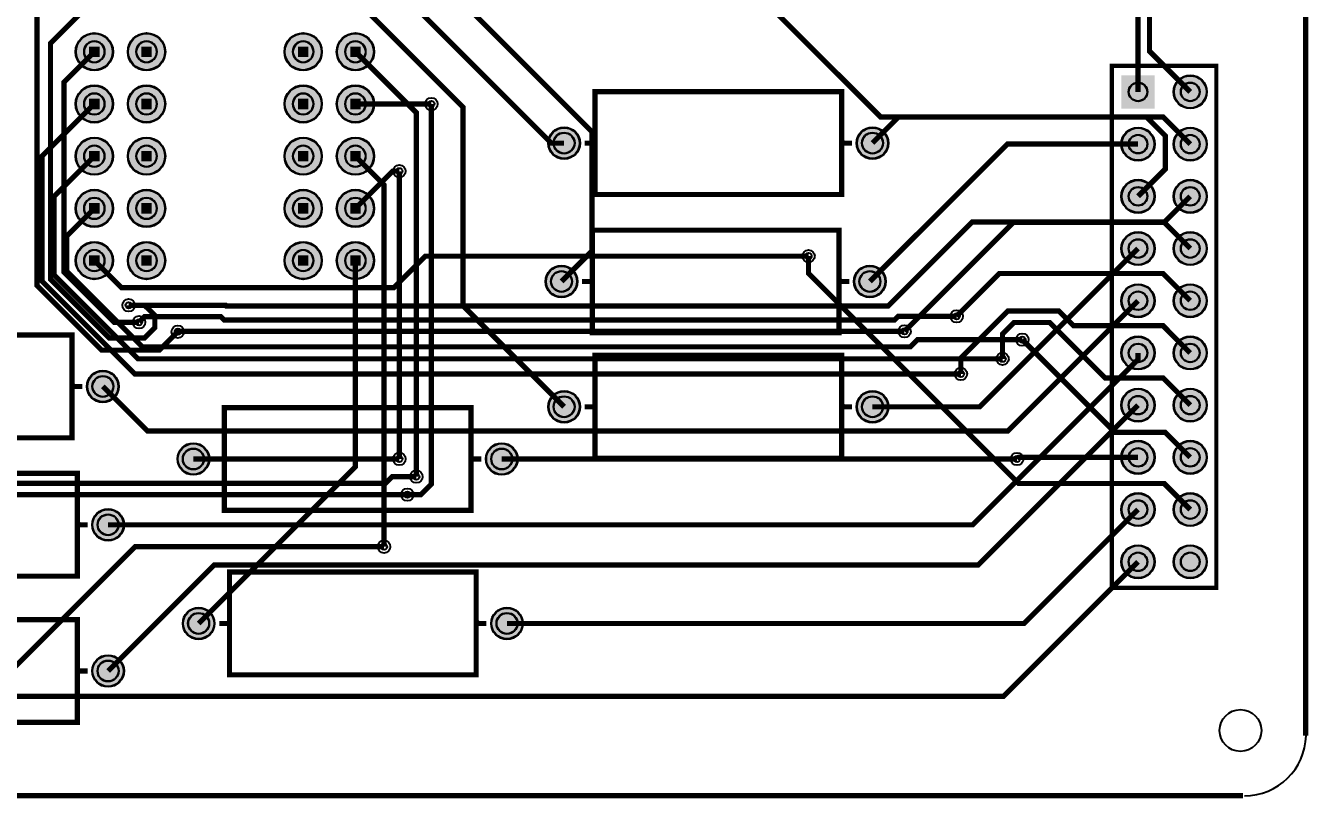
# Model space of a CAD drawing. Header units: millimetres. Extents: x -0.1 to 94.1, y -0.1 to 90.4.
# Drawn here: x 31.7 to 94.1, y -0.1 to 37.5 of the extents above; entities that cross this region are included whole.
import ezdxf

# ---------------------------------------------------------------- set-up
doc = ezdxf.new("R2010")
doc.units = ezdxf.units.MM
for name, color, linetype, true_color in [('BoardOutLine', 7, 'Continuous', 0xff00ff), ('BottomLayer', 7, 'Continuous', 0x0000ff), ('BottomSolderMaskLayer', 7, 'Continuous', 0xaa00ff), ('Document', 7, 'Continuous', 0xffffff), ('Hole', 7, 'Continuous', 0x222222), ('Multi-Layer', 7, 'Continuous', 0xc0c0c0), ('TopLayer', 7, 'Continuous', 0xff0000), ('TopSilkLayer', 7, 'Continuous', 0xffcc00), ('TopSolderMaskLayer', 7, 'Continuous', 0x800080)]:
    doc.layers.add(name, color=color, linetype=linetype, true_color=true_color)

msp = doc.modelspace()

# ---------------------------------------------------------------- hatches: boundary and pattern name
at = {"layer": 'BottomSolderMaskLayer'}
for points in [[(34.138, 36.195, 1), (35.966, 36.195, 1)], [(36.678, 36.195, 1), (38.506, 36.195, 1)], [(44.298, 36.195, 1), (46.126, 36.195, 1)], [(46.838, 36.195, 1), (48.666, 36.195, 1)], [(86.635, 35.055), (86.635, 33.429), (85.01, 33.429), (85.01, 35.055)], [(87.55, 34.242, 1), (89.175, 34.242, 1)], [(34.138, 33.655, 1), (35.966, 33.655, 1)], [(36.678, 33.655, 1), (38.506, 33.655, 1)], [(44.298, 33.655, 1), (46.126, 33.655, 1)], [(46.838, 33.655, 1), (48.666, 33.655, 1)], [(57.13, 31.75, 1), (58.68, 31.75, 1)], [(72.13, 31.75, 1), (73.681, 31.75, 1)], [(85.01, 31.702, 1), (86.635, 31.702, 1)], [(87.55, 31.702, 1), (89.175, 31.702, 1)], [(34.138, 31.115, 1), (35.966, 31.115, 1)], [(36.678, 31.115, 1), (38.506, 31.115, 1)], [(44.298, 31.115, 1), (46.126, 31.115, 1)], [(46.838, 31.115, 1), (48.666, 31.115, 1)], [(85.01, 29.162, 1), (86.635, 29.162, 1)], [(87.55, 29.162, 1), (89.175, 29.162, 1)], [(34.138, 28.575, 1), (35.966, 28.575, 1)], [(36.678, 28.575, 1), (38.506, 28.575, 1)], [(44.298, 28.575, 1), (46.126, 28.575, 1)], [(46.838, 28.575, 1), (48.666, 28.575, 1)], [(34.138, 26.035, 1), (35.966, 26.035, 1)], [(36.678, 26.035, 1), (38.506, 26.035, 1)], [(44.298, 26.035, 1), (46.126, 26.035, 1)], [(46.838, 26.035, 1), (48.666, 26.035, 1)], [(85.01, 26.622, 1), (86.635, 26.622, 1)], [(87.55, 26.622, 1), (89.175, 26.622, 1)], [(57.003, 25.019, 1), (58.553, 25.019, 1)], [(72.003, 25.019, 1), (73.554, 25.019, 1)], [(85.01, 24.082, 1), (86.635, 24.082, 1)], [(87.55, 24.082, 1), (89.175, 24.082, 1)], [(85.01, 21.542, 1), (86.635, 21.542, 1)], [(87.55, 21.542, 1), (89.175, 21.542, 1)], [(34.692, 19.912, 1), (36.243, 19.912, 1)], [(57.13, 18.923, 1), (58.68, 18.923, 1)], [(72.13, 18.923, 1), (73.681, 18.923, 1)], [(85.01, 19.002, 1), (86.635, 19.002, 1)], [(87.55, 19.002, 1), (89.175, 19.002, 1)], [(39.096, 16.383, 1), (40.646, 16.383, 1)], [(54.096, 16.383, 1), (55.647, 16.383, 1)], [(85.01, 16.462, 1), (86.635, 16.462, 1)], [(87.55, 16.462, 1), (89.175, 16.462, 1)], [(85.01, 13.922, 1), (86.635, 13.922, 1)], [(87.55, 13.922, 1), (89.175, 13.922, 1)], [(34.946, 13.181, 1), (36.497, 13.181, 1)], [(85.01, 11.382, 1), (86.635, 11.382, 1)], [(87.55, 11.382, 1), (89.175, 11.382, 1)], [(39.35, 8.382, 1), (40.9, 8.382, 1)], [(54.35, 8.382, 1), (55.901, 8.382, 1)], [(34.946, 6.069, 1), (36.497, 6.069, 1)]]:
    msp.add_hatch(color=256, dxfattribs=at).paths.add_polyline_path(points)
at = {"layer": 'Document'}
for points in [[(34.798, 36.449), (34.798, 35.941), (35.306, 35.941), (35.306, 36.449)], [(37.338, 36.449), (37.338, 35.941), (37.846, 35.941), (37.846, 36.449)], [(44.958, 36.449), (44.958, 35.941), (45.466, 35.941), (45.466, 36.449)], [(48.006, 35.941), (48.006, 36.449), (47.498, 36.449), (47.498, 35.941)], [(34.798, 33.909), (34.798, 33.401), (35.306, 33.401), (35.306, 33.909)], [(37.338, 33.909), (37.338, 33.401), (37.846, 33.401), (37.846, 33.909)], [(44.958, 33.909), (44.958, 33.401), (45.466, 33.401), (45.466, 33.909)], [(48.006, 33.401), (48.006, 33.909), (47.498, 33.909), (47.498, 33.401)], [(34.798, 31.369), (34.798, 30.861), (35.306, 30.861), (35.306, 31.369)], [(37.338, 31.369), (37.338, 30.861), (37.846, 30.861), (37.846, 31.369)], [(44.958, 31.369), (44.958, 30.861), (45.466, 30.861), (45.466, 31.369)], [(48.006, 30.861), (48.006, 31.369), (47.498, 31.369), (47.498, 30.861)], [(34.798, 28.829), (34.798, 28.321), (35.306, 28.321), (35.306, 28.829)], [(37.338, 28.829), (37.338, 28.321), (37.846, 28.321), (37.846, 28.829)], [(44.958, 28.829), (44.958, 28.321), (45.466, 28.321), (45.466, 28.829)], [(48.006, 28.321), (48.006, 28.829), (47.498, 28.829), (47.498, 28.321)], [(34.798, 26.289), (34.798, 25.781), (35.306, 25.781), (35.306, 26.289)], [(37.338, 26.289), (37.338, 25.781), (37.846, 25.781), (37.846, 26.289)], [(44.958, 26.289), (44.958, 25.781), (45.466, 25.781), (45.466, 26.289)], [(48.006, 25.781), (48.006, 26.289), (47.498, 26.289), (47.498, 25.781)]]:
    msp.add_hatch(color=256, dxfattribs=at).paths.add_polyline_path(points)
at = {"layer": 'Multi-Layer'}
for points in [[(34.163, 36.195, 1), (35.941, 36.195, 1)], [(36.703, 36.195, 1), (38.481, 36.195, 1)], [(44.323, 36.195, 1), (46.101, 36.195, 1)], [(46.863, 36.195, 1), (48.641, 36.195, 1)], [(86.61, 35.029), (86.61, 33.455), (85.035, 33.455), (85.035, 35.029)], [(87.575, 34.242, 1), (89.15, 34.242, 1)], [(34.163, 33.655, 1), (35.941, 33.655, 1)], [(36.703, 33.655, 1), (38.481, 33.655, 1)], [(44.323, 33.655, 1), (46.101, 33.655, 1)], [(46.863, 33.655, 1), (48.641, 33.655, 1)], [(57.155, 31.75, 1), (58.655, 31.75, 1)], [(72.155, 31.75, 1), (73.655, 31.75, 1)], [(85.035, 31.702, 1), (86.61, 31.702, 1)], [(87.575, 31.702, 1), (89.15, 31.702, 1)], [(34.163, 31.115, 1), (35.941, 31.115, 1)], [(36.703, 31.115, 1), (38.481, 31.115, 1)], [(44.323, 31.115, 1), (46.101, 31.115, 1)], [(46.863, 31.115, 1), (48.641, 31.115, 1)], [(34.163, 28.575, 1), (35.941, 28.575, 1)], [(36.703, 28.575, 1), (38.481, 28.575, 1)], [(44.323, 28.575, 1), (46.101, 28.575, 1)], [(46.863, 28.575, 1), (48.641, 28.575, 1)], [(85.035, 29.162, 1), (86.61, 29.162, 1)], [(87.575, 29.162, 1), (89.15, 29.162, 1)], [(34.163, 26.035, 1), (35.941, 26.035, 1)], [(36.703, 26.035, 1), (38.481, 26.035, 1)], [(44.323, 26.035, 1), (46.101, 26.035, 1)], [(46.863, 26.035, 1), (48.641, 26.035, 1)], [(85.035, 26.622, 1), (86.61, 26.622, 1)], [(87.575, 26.622, 1), (89.15, 26.622, 1)], [(57.028, 25.019, 1), (58.528, 25.019, 1)], [(72.028, 25.019, 1), (73.528, 25.019, 1)], [(85.035, 24.082, 1), (86.61, 24.082, 1)], [(87.575, 24.082, 1), (89.15, 24.082, 1)], [(85.035, 21.542, 1), (86.61, 21.542, 1)], [(87.575, 21.542, 1), (89.15, 21.542, 1)], [(34.717, 19.912, 1), (36.217, 19.912, 1)], [(57.155, 18.923, 1), (58.655, 18.923, 1)], [(72.155, 18.923, 1), (73.655, 18.923, 1)], [(85.035, 19.002, 1), (86.61, 19.002, 1)], [(87.575, 19.002, 1), (89.15, 19.002, 1)], [(39.121, 16.383, 1), (40.621, 16.383, 1)], [(54.121, 16.383, 1), (55.621, 16.383, 1)], [(85.035, 16.462, 1), (86.61, 16.462, 1)], [(87.575, 16.462, 1), (89.15, 16.462, 1)], [(85.035, 13.922, 1), (86.61, 13.922, 1)], [(87.575, 13.922, 1), (89.15, 13.922, 1)], [(34.971, 13.181, 1), (36.471, 13.181, 1)], [(85.035, 11.382, 1), (86.61, 11.382, 1)], [(87.575, 11.382, 1), (89.15, 11.382, 1)], [(39.375, 8.382, 1), (40.875, 8.382, 1)], [(54.375, 8.382, 1), (55.875, 8.382, 1)], [(34.971, 6.069, 1), (36.471, 6.069, 1)]]:
    msp.add_hatch(color=256, dxfattribs=at).paths.add_polyline_path(points)
at = {"layer": 'TopSolderMaskLayer'}
for points in [[(34.138, 36.195, 1), (35.966, 36.195, 1)], [(36.678, 36.195, 1), (38.506, 36.195, 1)], [(44.298, 36.195, 1), (46.126, 36.195, 1)], [(46.838, 36.195, 1), (48.666, 36.195, 1)], [(86.635, 35.055), (86.635, 33.429), (85.01, 33.429), (85.01, 35.055)], [(87.55, 34.242, 1), (89.175, 34.242, 1)], [(34.138, 33.655, 1), (35.966, 33.655, 1)], [(36.678, 33.655, 1), (38.506, 33.655, 1)], [(44.298, 33.655, 1), (46.126, 33.655, 1)], [(46.838, 33.655, 1), (48.666, 33.655, 1)], [(57.13, 31.75, 1), (58.68, 31.75, 1)], [(72.13, 31.75, 1), (73.681, 31.75, 1)], [(85.01, 31.702, 1), (86.635, 31.702, 1)], [(87.55, 31.702, 1), (89.175, 31.702, 1)], [(34.138, 31.115, 1), (35.966, 31.115, 1)], [(36.678, 31.115, 1), (38.506, 31.115, 1)], [(44.298, 31.115, 1), (46.126, 31.115, 1)], [(46.838, 31.115, 1), (48.666, 31.115, 1)], [(85.01, 29.162, 1), (86.635, 29.162, 1)], [(87.55, 29.162, 1), (89.175, 29.162, 1)], [(34.138, 28.575, 1), (35.966, 28.575, 1)], [(36.678, 28.575, 1), (38.506, 28.575, 1)], [(44.298, 28.575, 1), (46.126, 28.575, 1)], [(46.838, 28.575, 1), (48.666, 28.575, 1)], [(34.138, 26.035, 1), (35.966, 26.035, 1)], [(36.678, 26.035, 1), (38.506, 26.035, 1)], [(44.298, 26.035, 1), (46.126, 26.035, 1)], [(46.838, 26.035, 1), (48.666, 26.035, 1)], [(85.01, 26.622, 1), (86.635, 26.622, 1)], [(87.55, 26.622, 1), (89.175, 26.622, 1)], [(57.003, 25.019, 1), (58.553, 25.019, 1)], [(72.003, 25.019, 1), (73.554, 25.019, 1)], [(85.01, 24.082, 1), (86.635, 24.082, 1)], [(87.55, 24.082, 1), (89.175, 24.082, 1)], [(85.01, 21.542, 1), (86.635, 21.542, 1)], [(87.55, 21.542, 1), (89.175, 21.542, 1)], [(34.692, 19.912, 1), (36.243, 19.912, 1)], [(57.13, 18.923, 1), (58.68, 18.923, 1)], [(72.13, 18.923, 1), (73.681, 18.923, 1)], [(85.01, 19.002, 1), (86.635, 19.002, 1)], [(87.55, 19.002, 1), (89.175, 19.002, 1)], [(39.096, 16.383, 1), (40.646, 16.383, 1)], [(54.096, 16.383, 1), (55.647, 16.383, 1)], [(85.01, 16.462, 1), (86.635, 16.462, 1)], [(87.55, 16.462, 1), (89.175, 16.462, 1)], [(85.01, 13.922, 1), (86.635, 13.922, 1)], [(87.55, 13.922, 1), (89.175, 13.922, 1)], [(34.946, 13.181, 1), (36.497, 13.181, 1)], [(85.01, 11.382, 1), (86.635, 11.382, 1)], [(87.55, 11.382, 1), (89.175, 11.382, 1)], [(39.35, 8.382, 1), (40.9, 8.382, 1)], [(54.35, 8.382, 1), (55.901, 8.382, 1)], [(34.946, 6.069, 1), (36.497, 6.069, 1)]]:
    msp.add_hatch(color=256, dxfattribs=at).paths.add_polyline_path(points)

# ---------------------------------------------------------------- linework, layer by layer
at = {"layer": 'BoardOutLine', "const_width": 0.254}
for points in [[(93.98, 84.836), (93.98, 2.921)], [(3.048, 0), (90.932, 0)]]:
    msp.add_lwpolyline(points, dxfattribs=at)
at = {"layer": 'BoardOutLine'}
msp.add_arc((91, 3), 3, 270, 358.48144, dxfattribs=at)
at = {"layer": 'BottomLayer', "const_width": 0.254}
for points in [[(85.822, 34.242), (85.822, 55.751), (87.023, 56.951), (87.63, 56.951)], [(35.052, 43.815), (46.663, 55.426), (49.173, 55.426), (56.34, 48.26), (58.062, 48.26), (73.297, 33.026), (87.039, 33.026), (88.362, 31.702)], [(88.362, 34.242), (86.378, 36.226), (86.378, 54.374), (87.63, 55.626)], [(47.752, 43.815), (59.256, 32.311), (59.256, 26.497), (57.778, 25.019)], [(35.052, 41.275), (32.265, 38.488), (32.265, 24.815), (35.403, 21.677), (38.218, 21.677), (39.114, 22.573)], [(47.752, 41.275), (57.277, 31.75), (57.905, 31.75)], [(35.052, 38.735), (32.918, 36.601), (32.918, 25.134), (35.778, 22.273), (37.501, 22.273), (37.993, 22.765), (37.993, 23.368), (37.499, 23.861), (36.722, 23.861), (36.722, 23.862)], [(47.752, 38.735), (52.988, 33.499), (52.988, 23.84), (57.905, 18.923)], [(35.052, 36.195), (33.581, 34.724), (33.581, 25.461), (36.006, 23.036), (37.226, 23.036)], [(47.752, 36.195), (50.712, 33.235), (50.712, 15.521)], [(51.446, 33.655), (51.446, 15.164), (50.931, 14.649), (50.282, 14.649)], [(47.752, 31.115), (49.145, 29.723), (49.145, 12.113)], [(49.885, 30.385), (49.885, 16.383)], [(88.362, 29.162), (87.092, 27.892), (79.76, 27.892), (74.461, 22.592)], [(88.362, 13.922), (87.092, 15.192), (80.02, 15.192), (69.793, 25.419), (69.793, 26.253)], [(47.752, 26.035), (47.752, 16.009), (40.125, 8.382)], [(88.362, 24.082), (87.039, 25.406), (79.077, 25.406), (76.997, 23.326)], [(88.362, 21.542), (87.039, 22.866), (82.68, 22.866), (81.967, 23.579), (79.481, 23.579), (77.204, 21.302), (77.204, 20.521)], [(88.362, 19.002), (87.039, 20.326), (84.227, 20.326), (81.53, 23.023), (79.794, 23.023), (79.231, 22.461), (79.231, 21.255)], [(88.362, 16.462), (87.146, 17.678), (84.704, 17.678), (80.193, 22.19)], [(85.822, 16.462), (80.018, 16.462), (79.939, 16.383)]]:
    msp.add_lwpolyline(points, dxfattribs=at)
at = {"layer": 'BottomSolderMaskLayer'}
for points in [[(35.052, 36.709), (35.052, 36.709)], [(37.592, 36.709), (37.592, 36.709)], [(45.212, 36.709), (45.212, 36.709)], [(47.752, 36.709), (47.752, 36.709)], [(35.052, 35.681), (35.052, 35.681)], [(37.592, 35.681), (37.592, 35.681)], [(45.212, 35.681), (45.212, 35.681)], [(47.752, 35.681), (47.752, 35.681)], [(35.052, 34.169), (35.052, 34.169)], [(37.592, 34.169), (37.592, 34.169)], [(45.212, 34.169), (45.212, 34.169)], [(47.752, 34.169), (47.752, 34.169)], [(35.052, 33.141), (35.052, 33.141)], [(37.592, 33.141), (37.592, 33.141)], [(45.212, 33.141), (45.212, 33.141)], [(47.752, 33.141), (47.752, 33.141)], [(35.052, 31.629), (35.052, 31.629)], [(37.592, 31.629), (37.592, 31.629)], [(45.212, 31.629), (45.212, 31.629)], [(47.752, 31.629), (47.752, 31.629)], [(35.052, 30.601), (35.052, 30.601)], [(37.592, 30.601), (37.592, 30.601)], [(45.212, 30.601), (45.212, 30.601)], [(47.752, 30.601), (47.752, 30.601)], [(35.052, 29.089), (35.052, 29.089)], [(37.592, 29.089), (37.592, 29.089)], [(45.212, 29.089), (45.212, 29.089)], [(47.752, 29.089), (47.752, 29.089)], [(35.052, 28.061), (35.052, 28.061)], [(37.592, 28.061), (37.592, 28.061)], [(45.212, 28.061), (45.212, 28.061)], [(47.752, 28.061), (47.752, 28.061)], [(35.052, 26.549), (35.052, 26.549)], [(37.592, 26.549), (37.592, 26.549)], [(45.212, 26.549), (45.212, 26.549)], [(47.752, 26.549), (47.752, 26.549)], [(35.052, 25.521), (35.052, 25.521)], [(37.592, 25.521), (37.592, 25.521)], [(45.212, 25.521), (45.212, 25.521)], [(47.752, 25.521), (47.752, 25.521)]]:
    msp.add_lwpolyline(points, close=True, dxfattribs=at)
for centre, radius in [((35.052, 36.195), 0.914), ((37.592, 36.195), 0.914), ((45.212, 36.195), 0.914), ((47.752, 36.195), 0.914), ((88.362, 34.242), 0.813), ((35.052, 33.655), 0.914), ((37.592, 33.655), 0.914), ((45.212, 33.655), 0.914), ((47.752, 33.655), 0.914), ((85.822, 34.242), 0.459), ((88.362, 34.242), 0.459), ((57.905, 31.75), 0.775), ((72.905, 31.75), 0.775), ((85.822, 31.702), 0.813), ((88.362, 31.702), 0.813), ((35.052, 31.115), 0.914), ((37.592, 31.115), 0.914), ((45.212, 31.115), 0.914), ((47.752, 31.115), 0.914), ((57.905, 31.75), 0.517), ((72.905, 31.75), 0.517), ((85.822, 31.702), 0.459), ((88.362, 31.702), 0.459), ((85.822, 29.162), 0.813), ((88.362, 29.162), 0.813), ((35.052, 28.575), 0.914), ((37.592, 28.575), 0.914), ((45.212, 28.575), 0.914), ((47.752, 28.575), 0.914), ((85.822, 29.162), 0.459), ((88.362, 29.162), 0.459), ((35.052, 26.035), 0.914), ((37.592, 26.035), 0.914), ((45.212, 26.035), 0.914), ((47.752, 26.035), 0.914), ((85.822, 26.622), 0.813), ((85.822, 26.622), 0.459), ((88.362, 26.622), 0.813), ((88.362, 26.622), 0.459), ((57.778, 25.019), 0.775), ((72.778, 25.019), 0.775), ((57.778, 25.019), 0.517), ((72.778, 25.019), 0.517), ((85.822, 24.082), 0.813), ((85.822, 24.082), 0.459), ((88.362, 24.082), 0.813), ((88.362, 24.082), 0.459), ((85.822, 21.542), 0.813), ((85.822, 21.542), 0.459), ((88.362, 21.542), 0.813), ((88.362, 21.542), 0.459), ((35.467, 19.912), 0.775), ((35.467, 19.912), 0.517), ((57.905, 18.923), 0.775), ((57.905, 18.923), 0.517), ((72.905, 18.923), 0.775), ((72.905, 18.923), 0.517), ((85.822, 19.002), 0.813), ((85.822, 19.002), 0.459), ((88.362, 19.002), 0.813), ((88.362, 19.002), 0.459), ((39.871, 16.383), 0.775), ((39.871, 16.383), 0.517), ((54.871, 16.383), 0.775), ((54.871, 16.383), 0.517), ((85.822, 16.462), 0.813), ((85.822, 16.462), 0.459), ((88.362, 16.462), 0.813), ((88.362, 16.462), 0.459), ((85.822, 13.922), 0.813), ((85.822, 13.922), 0.459), ((88.362, 13.922), 0.813), ((88.362, 13.922), 0.459), ((35.721, 13.181), 0.775), ((35.721, 13.181), 0.517), ((85.822, 11.382), 0.813), ((88.362, 11.382), 0.813), ((85.822, 11.382), 0.459), ((88.362, 11.382), 0.459), ((40.125, 8.382), 0.775), ((40.125, 8.382), 0.517), ((55.125, 8.382), 0.775), ((55.125, 8.382), 0.517), ((35.721, 6.069), 0.775), ((35.721, 6.069), 0.517)]:
    msp.add_circle(centre, radius, dxfattribs=at)
for centre, start, end in [((35.052, 36.195), 90, 270), ((35.052, 36.195), 270, 90), ((37.592, 36.195), 90, 270), ((37.592, 36.195), 270, 90), ((45.212, 36.195), 90, 270), ((45.212, 36.195), 270, 90), ((47.752, 36.195), 450, 270), ((47.752, 36.195), 270, 450), ((35.052, 33.655), 90, 270), ((35.052, 33.655), 270, 90), ((37.592, 33.655), 90, 270), ((37.592, 33.655), 270, 90), ((45.212, 33.655), 90, 270), ((45.212, 33.655), 270, 90), ((47.752, 33.655), 450, 270), ((47.752, 33.655), 270, 450), ((35.052, 31.115), 90, 270), ((35.052, 31.115), 270, 90), ((37.592, 31.115), 90, 270), ((37.592, 31.115), 270, 90), ((45.212, 31.115), 90, 270), ((45.212, 31.115), 270, 90), ((47.752, 31.115), 450, 270), ((47.752, 31.115), 270, 450), ((35.052, 28.575), 90, 270), ((35.052, 28.575), 270, 90), ((37.592, 28.575), 90, 270), ((37.592, 28.575), 270, 90), ((45.212, 28.575), 90, 270), ((45.212, 28.575), 270, 90), ((47.752, 28.575), 450, 270), ((47.752, 28.575), 270, 450), ((35.052, 26.035), 90, 270), ((35.052, 26.035), 270, 90), ((37.592, 26.035), 90, 270), ((37.592, 26.035), 270, 90), ((45.212, 26.035), 90, 270), ((45.212, 26.035), 270, 90), ((47.752, 26.035), 450, 270), ((47.752, 26.035), 270, 450)]:
    msp.add_arc(centre, 0.514, start, end, dxfattribs=at)
at = {"layer": 'Hole'}
for centre in [(51.446, 33.655), (49.885, 30.385), (69.793, 26.253), (36.722, 23.862), (37.226, 23.036), (76.997, 23.326), (39.114, 22.573), (74.461, 22.592), (80.193, 22.19), (79.231, 21.255), (77.204, 20.521), (49.885, 16.383), (79.939, 16.383), (50.712, 15.521), (50.282, 14.649), (49.145, 12.113)]:
    msp.add_circle(centre, 0.153, dxfattribs=at)
at = {"layer": 'Multi-Layer'}
for points in [[(35.052, 36.695), (35.052, 36.695)], [(37.592, 36.695), (37.592, 36.695)], [(45.212, 36.695), (45.212, 36.695)], [(47.752, 36.695), (47.752, 36.695)], [(35.052, 35.695), (35.052, 35.695)], [(37.592, 35.695), (37.592, 35.695)], [(45.212, 35.695), (45.212, 35.695)], [(47.752, 35.695), (47.752, 35.695)], [(35.052, 34.155), (35.052, 34.155)], [(37.592, 34.155), (37.592, 34.155)], [(45.212, 34.155), (45.212, 34.155)], [(47.752, 34.155), (47.752, 34.155)], [(35.052, 33.155), (35.052, 33.155)], [(37.592, 33.155), (37.592, 33.155)], [(45.212, 33.155), (45.212, 33.155)], [(47.752, 33.155), (47.752, 33.155)], [(35.052, 31.615), (35.052, 31.615)], [(37.592, 31.615), (37.592, 31.615)], [(45.212, 31.615), (45.212, 31.615)], [(47.752, 31.615), (47.752, 31.615)], [(35.052, 30.615), (35.052, 30.615)], [(37.592, 30.615), (37.592, 30.615)], [(45.212, 30.615), (45.212, 30.615)], [(47.752, 30.615), (47.752, 30.615)], [(35.052, 29.075), (35.052, 29.075)], [(37.592, 29.075), (37.592, 29.075)], [(45.212, 29.075), (45.212, 29.075)], [(47.752, 29.075), (47.752, 29.075)], [(35.052, 28.075), (35.052, 28.075)], [(37.592, 28.075), (37.592, 28.075)], [(45.212, 28.075), (45.212, 28.075)], [(47.752, 28.075), (47.752, 28.075)], [(35.052, 26.535), (35.052, 26.535)], [(37.592, 26.535), (37.592, 26.535)], [(45.212, 26.535), (45.212, 26.535)], [(47.752, 26.535), (47.752, 26.535)], [(35.052, 25.535), (35.052, 25.535)], [(37.592, 25.535), (37.592, 25.535)], [(45.212, 25.535), (45.212, 25.535)], [(47.752, 25.535), (47.752, 25.535)]]:
    msp.add_lwpolyline(points, close=True, dxfattribs=at)
for centre, radius in [((35.052, 36.195), 0.889), ((37.592, 36.195), 0.889), ((45.212, 36.195), 0.889), ((47.752, 36.195), 0.889), ((88.362, 34.242), 0.787), ((35.052, 33.655), 0.889), ((37.592, 33.655), 0.889), ((45.212, 33.655), 0.889), ((47.752, 33.655), 0.889), ((85.822, 34.242), 0.445), ((88.362, 34.242), 0.445), ((51.446, 33.655), 0.305), ((57.905, 31.75), 0.75), ((72.905, 31.75), 0.75), ((85.822, 31.702), 0.787), ((88.362, 31.702), 0.787), ((35.052, 31.115), 0.889), ((37.592, 31.115), 0.889), ((45.212, 31.115), 0.889), ((47.752, 31.115), 0.889), ((57.905, 31.75), 0.5), ((72.905, 31.75), 0.5), ((85.822, 31.702), 0.445), ((88.362, 31.702), 0.445), ((49.885, 30.385), 0.305), ((35.052, 28.575), 0.889), ((37.592, 28.575), 0.889), ((45.212, 28.575), 0.889), ((47.752, 28.575), 0.889), ((85.822, 29.162), 0.787), ((85.822, 29.162), 0.445), ((88.362, 29.162), 0.787), ((88.362, 29.162), 0.445), ((35.052, 26.035), 0.889), ((37.592, 26.035), 0.889), ((45.212, 26.035), 0.889), ((47.752, 26.035), 0.889), ((85.822, 26.622), 0.787), ((85.822, 26.622), 0.445), ((88.362, 26.622), 0.787), ((88.362, 26.622), 0.445), ((69.793, 26.253), 0.305), ((57.778, 25.019), 0.75), ((72.778, 25.019), 0.75), ((57.778, 25.019), 0.5), ((72.778, 25.019), 0.5), ((85.822, 24.082), 0.787), ((85.822, 24.082), 0.445), ((88.362, 24.082), 0.787), ((88.362, 24.082), 0.445), ((36.722, 23.862), 0.305), ((37.226, 23.036), 0.305), ((76.997, 23.326), 0.305), ((39.114, 22.573), 0.305), ((74.461, 22.592), 0.305), ((80.193, 22.19), 0.305), ((85.822, 21.542), 0.787), ((85.822, 21.542), 0.445), ((88.362, 21.542), 0.787), ((88.362, 21.542), 0.445), ((79.231, 21.255), 0.305), ((35.467, 19.912), 0.75), ((77.204, 20.521), 0.305), ((35.467, 19.912), 0.5), ((57.905, 18.923), 0.75), ((57.905, 18.923), 0.5), ((72.905, 18.923), 0.75), ((72.905, 18.923), 0.5), ((85.822, 19.002), 0.787), ((85.822, 19.002), 0.445), ((88.362, 19.002), 0.787), ((88.362, 19.002), 0.445), ((39.871, 16.383), 0.75), ((39.871, 16.383), 0.5), ((54.871, 16.383), 0.75), ((54.871, 16.383), 0.5), ((85.822, 16.462), 0.787), ((85.822, 16.462), 0.445), ((88.362, 16.462), 0.787), ((88.362, 16.462), 0.445), ((49.885, 16.383), 0.305), ((79.939, 16.383), 0.305), ((50.712, 15.521), 0.305), ((50.282, 14.649), 0.305), ((85.822, 13.922), 0.787), ((85.822, 13.922), 0.445), ((88.362, 13.922), 0.787), ((88.362, 13.922), 0.445), ((35.721, 13.181), 0.75), ((35.721, 13.181), 0.5), ((49.145, 12.113), 0.305), ((85.822, 11.382), 0.787), ((88.362, 11.382), 0.787), ((85.822, 11.382), 0.445), ((88.362, 11.382), 0.445), ((40.125, 8.382), 0.75), ((40.125, 8.382), 0.5), ((55.125, 8.382), 0.75), ((55.125, 8.382), 0.5), ((35.721, 6.069), 0.75), ((35.721, 6.069), 0.5), ((90.805, 3.175), 1.016)]:
    msp.add_circle(centre, radius, dxfattribs=at)
for centre, start, end in [((35.052, 36.195), 90, 270), ((35.052, 36.195), 270, 90), ((37.592, 36.195), 90, 270), ((37.592, 36.195), 270, 90), ((45.212, 36.195), 90, 270), ((45.212, 36.195), 270, 90), ((47.752, 36.195), 450, 270), ((47.752, 36.195), 270, 450), ((35.052, 33.655), 90, 270), ((35.052, 33.655), 270, 90), ((37.592, 33.655), 90, 270), ((37.592, 33.655), 270, 90), ((45.212, 33.655), 90, 270), ((45.212, 33.655), 270, 90), ((47.752, 33.655), 450, 270), ((47.752, 33.655), 270, 450), ((35.052, 31.115), 90, 270), ((35.052, 31.115), 270, 90), ((37.592, 31.115), 90, 270), ((37.592, 31.115), 270, 90), ((45.212, 31.115), 90, 270), ((45.212, 31.115), 270, 90), ((47.752, 31.115), 450, 270), ((47.752, 31.115), 270, 450), ((35.052, 28.575), 90, 270), ((35.052, 28.575), 270, 90), ((37.592, 28.575), 90, 270), ((37.592, 28.575), 270, 90), ((45.212, 28.575), 90, 270), ((45.212, 28.575), 270, 90), ((47.752, 28.575), 450, 270), ((47.752, 28.575), 270, 450), ((35.052, 26.035), 90, 270), ((35.052, 26.035), 270, 90), ((37.592, 26.035), 90, 270), ((37.592, 26.035), 270, 90), ((45.212, 26.035), 90, 270), ((45.212, 26.035), 270, 90), ((47.752, 26.035), 450, 270), ((47.752, 26.035), 270, 450)]:
    msp.add_arc(centre, 0.5, start, end, dxfattribs=at)
at = {"layer": 'TopLayer', "const_width": 0.254}
for points in [[(35.052, 33.655), (32.504, 31.107), (32.504, 25.037), (37.02, 20.521), (77.204, 20.521)], [(47.752, 33.655), (51.446, 33.655)], [(85.822, 29.162), (87.146, 30.486), (87.146, 32.115), (86.235, 33.026), (74.181, 33.026), (72.905, 31.75)], [(85.822, 31.702), (79.461, 31.702), (72.778, 25.019)], [(79.231, 21.255), (37.183, 21.255), (33.093, 25.344), (33.093, 29.156), (35.052, 31.115)], [(47.752, 28.575), (49.562, 30.385), (49.885, 30.385)], [(35.052, 28.575), (33.705, 27.228), (33.705, 25.519), (37.385, 21.839), (74.745, 21.839), (75.096, 22.19), (80.193, 22.19)], [(88.362, 26.622), (87.069, 27.916), (77.752, 27.916), (73.663, 23.827), (41.473, 23.827), (41.439, 23.862), (36.722, 23.862)], [(69.793, 26.253), (51.155, 26.253), (49.616, 24.714), (36.374, 24.714), (35.052, 26.035)], [(72.905, 18.923), (78.123, 18.923), (85.822, 26.622)], [(85.822, 24.082), (79.483, 17.742), (37.638, 17.742), (35.467, 19.912)], [(76.997, 23.326), (74.157, 23.326), (73.979, 23.148), (41.367, 23.148), (41.209, 23.306), (37.496, 23.306), (37.226, 23.036)], [(74.461, 22.592), (39.134, 22.592), (39.114, 22.573)], [(35.721, 13.181), (77.775, 13.181), (85.822, 21.229), (85.822, 21.542)], [(20.467, 19.912), (25.175, 15.204), (49.219, 15.204), (49.536, 15.521), (50.712, 15.521)], [(35.721, 6.069), (40.879, 11.227), (78.047, 11.227), (85.822, 19.002)], [(6.477, 16.891), (18.535, 4.833), (79.274, 4.833), (85.822, 11.382)], [(39.871, 16.383), (49.885, 16.383)], [(79.939, 16.383), (54.871, 16.383)], [(20.721, 13.181), (22.188, 14.649), (50.282, 14.649)], [(85.822, 13.922), (80.282, 8.382), (55.125, 8.382)], [(20.721, 6.069), (30.987, 6.069), (37.03, 12.113), (49.145, 12.113)]]:
    msp.add_lwpolyline(points, dxfattribs=at)
at = {"layer": 'TopSilkLayer'}
for points, const_width in [([(89.632, 35.512), (89.632, 33.607), (89.632, 10.112), (84.552, 10.112), (84.552, 33.607), (84.552, 35.512), (89.632, 35.512)], 0.203), ([(59.406, 29.251), (59.406, 34.249), (71.405, 34.249), (71.405, 29.251), (59.406, 29.251)], 0.254), ([(59.279, 22.52), (59.279, 27.518), (71.278, 27.518), (71.278, 22.52), (59.279, 22.52)], 0.254), ([(21.968, 17.413), (21.968, 22.412), (33.967, 22.412), (33.967, 17.413), (21.968, 17.413)], 0.254), ([(59.406, 16.424), (59.406, 21.422), (71.405, 21.422), (71.405, 16.424), (59.406, 16.424)], 0.254), ([(41.372, 13.884), (41.372, 18.882), (53.371, 18.882), (53.371, 13.884), (41.372, 13.884)], 0.254), ([(22.222, 10.682), (22.222, 15.681), (34.221, 15.681), (34.221, 10.682), (22.222, 10.682)], 0.254), ([(41.626, 5.883), (41.626, 10.881), (53.625, 10.881), (53.625, 5.883), (41.626, 5.883)], 0.254), ([(22.222, 3.57), (22.222, 8.569), (34.221, 8.569), (34.221, 3.57), (22.222, 3.57)], 0.254)]:
    msp.add_lwpolyline(points, close=True, dxfattribs=dict(at, const_width=const_width))
at = {"layer": 'TopSilkLayer', "const_width": 0.254}
for points in [[(58.905, 31.75), (59.405, 31.75)], [(71.905, 31.75), (71.501, 31.75), (71.405, 31.846)], [(58.778, 25.019), (59.278, 25.019)], [(71.778, 25.019), (71.374, 25.019), (71.278, 25.115)], [(34.467, 19.912), (34.063, 19.912), (33.967, 20.009)], [(58.905, 18.923), (59.405, 18.923)], [(71.905, 18.923), (71.501, 18.923), (71.405, 19.019)], [(40.871, 16.383), (41.371, 16.383)], [(53.871, 16.383), (53.467, 16.383), (53.371, 16.479)], [(34.721, 13.181), (34.317, 13.181), (34.221, 13.278)], [(41.125, 8.382), (41.625, 8.382)], [(54.125, 8.382), (53.721, 8.382), (53.625, 8.478)], [(34.721, 6.069), (34.317, 6.069), (34.221, 6.166)]]:
    msp.add_lwpolyline(points, dxfattribs=at)
at = {"layer": 'TopSolderMaskLayer'}
for points in [[(35.052, 36.709), (35.052, 36.709)], [(37.592, 36.709), (37.592, 36.709)], [(45.212, 36.709), (45.212, 36.709)], [(47.752, 36.709), (47.752, 36.709)], [(35.052, 35.681), (35.052, 35.681)], [(37.592, 35.681), (37.592, 35.681)], [(45.212, 35.681), (45.212, 35.681)], [(47.752, 35.681), (47.752, 35.681)], [(35.052, 34.169), (35.052, 34.169)], [(37.592, 34.169), (37.592, 34.169)], [(45.212, 34.169), (45.212, 34.169)], [(47.752, 34.169), (47.752, 34.169)], [(35.052, 33.141), (35.052, 33.141)], [(37.592, 33.141), (37.592, 33.141)], [(45.212, 33.141), (45.212, 33.141)], [(47.752, 33.141), (47.752, 33.141)], [(35.052, 31.629), (35.052, 31.629)], [(37.592, 31.629), (37.592, 31.629)], [(45.212, 31.629), (45.212, 31.629)], [(47.752, 31.629), (47.752, 31.629)], [(35.052, 30.601), (35.052, 30.601)], [(37.592, 30.601), (37.592, 30.601)], [(45.212, 30.601), (45.212, 30.601)], [(47.752, 30.601), (47.752, 30.601)], [(35.052, 29.089), (35.052, 29.089)], [(37.592, 29.089), (37.592, 29.089)], [(45.212, 29.089), (45.212, 29.089)], [(47.752, 29.089), (47.752, 29.089)], [(35.052, 28.061), (35.052, 28.061)], [(37.592, 28.061), (37.592, 28.061)], [(45.212, 28.061), (45.212, 28.061)], [(47.752, 28.061), (47.752, 28.061)], [(35.052, 26.549), (35.052, 26.549)], [(37.592, 26.549), (37.592, 26.549)], [(45.212, 26.549), (45.212, 26.549)], [(47.752, 26.549), (47.752, 26.549)], [(35.052, 25.521), (35.052, 25.521)], [(37.592, 25.521), (37.592, 25.521)], [(45.212, 25.521), (45.212, 25.521)], [(47.752, 25.521), (47.752, 25.521)]]:
    msp.add_lwpolyline(points, close=True, dxfattribs=at)
for centre, radius in [((35.052, 36.195), 0.914), ((37.592, 36.195), 0.914), ((45.212, 36.195), 0.914), ((47.752, 36.195), 0.914), ((88.362, 34.242), 0.813), ((35.052, 33.655), 0.914), ((37.592, 33.655), 0.914), ((45.212, 33.655), 0.914), ((47.752, 33.655), 0.914), ((85.822, 34.242), 0.459), ((88.362, 34.242), 0.459), ((57.905, 31.75), 0.775), ((72.905, 31.75), 0.775), ((85.822, 31.702), 0.813), ((88.362, 31.702), 0.813), ((35.052, 31.115), 0.914), ((37.592, 31.115), 0.914), ((45.212, 31.115), 0.914), ((47.752, 31.115), 0.914), ((57.905, 31.75), 0.517), ((72.905, 31.75), 0.517), ((85.822, 31.702), 0.459), ((88.362, 31.702), 0.459), ((85.822, 29.162), 0.813), ((88.362, 29.162), 0.813), ((35.052, 28.575), 0.914), ((37.592, 28.575), 0.914), ((45.212, 28.575), 0.914), ((47.752, 28.575), 0.914), ((85.822, 29.162), 0.459), ((88.362, 29.162), 0.459), ((35.052, 26.035), 0.914), ((37.592, 26.035), 0.914), ((45.212, 26.035), 0.914), ((47.752, 26.035), 0.914), ((85.822, 26.622), 0.813), ((85.822, 26.622), 0.459), ((88.362, 26.622), 0.813), ((88.362, 26.622), 0.459), ((57.778, 25.019), 0.775), ((72.778, 25.019), 0.775), ((57.778, 25.019), 0.517), ((72.778, 25.019), 0.517), ((85.822, 24.082), 0.813), ((85.822, 24.082), 0.459), ((88.362, 24.082), 0.813), ((88.362, 24.082), 0.459), ((85.822, 21.542), 0.813), ((85.822, 21.542), 0.459), ((88.362, 21.542), 0.813), ((88.362, 21.542), 0.459), ((35.467, 19.912), 0.775), ((35.467, 19.912), 0.517), ((57.905, 18.923), 0.775), ((57.905, 18.923), 0.517), ((72.905, 18.923), 0.775), ((72.905, 18.923), 0.517), ((85.822, 19.002), 0.813), ((85.822, 19.002), 0.459), ((88.362, 19.002), 0.813), ((88.362, 19.002), 0.459), ((39.871, 16.383), 0.775), ((39.871, 16.383), 0.517), ((54.871, 16.383), 0.775), ((54.871, 16.383), 0.517), ((85.822, 16.462), 0.813), ((85.822, 16.462), 0.459), ((88.362, 16.462), 0.813), ((88.362, 16.462), 0.459), ((85.822, 13.922), 0.813), ((85.822, 13.922), 0.459), ((88.362, 13.922), 0.813), ((88.362, 13.922), 0.459), ((35.721, 13.181), 0.775), ((35.721, 13.181), 0.517), ((85.822, 11.382), 0.813), ((88.362, 11.382), 0.813), ((85.822, 11.382), 0.459), ((88.362, 11.382), 0.459), ((40.125, 8.382), 0.775), ((40.125, 8.382), 0.517), ((55.125, 8.382), 0.775), ((55.125, 8.382), 0.517), ((35.721, 6.069), 0.775), ((35.721, 6.069), 0.517)]:
    msp.add_circle(centre, radius, dxfattribs=at)
for centre, start, end in [((35.052, 36.195), 90, 270), ((35.052, 36.195), 270, 90), ((37.592, 36.195), 90, 270), ((37.592, 36.195), 270, 90), ((45.212, 36.195), 90, 270), ((45.212, 36.195), 270, 90), ((47.752, 36.195), 450, 270), ((47.752, 36.195), 270, 450), ((35.052, 33.655), 90, 270), ((35.052, 33.655), 270, 90), ((37.592, 33.655), 90, 270), ((37.592, 33.655), 270, 90), ((45.212, 33.655), 90, 270), ((45.212, 33.655), 270, 90), ((47.752, 33.655), 450, 270), ((47.752, 33.655), 270, 450), ((35.052, 31.115), 90, 270), ((35.052, 31.115), 270, 90), ((37.592, 31.115), 90, 270), ((37.592, 31.115), 270, 90), ((45.212, 31.115), 90, 270), ((45.212, 31.115), 270, 90), ((47.752, 31.115), 450, 270), ((47.752, 31.115), 270, 450), ((35.052, 28.575), 90, 270), ((35.052, 28.575), 270, 90), ((37.592, 28.575), 90, 270), ((37.592, 28.575), 270, 90), ((45.212, 28.575), 90, 270), ((45.212, 28.575), 270, 90), ((47.752, 28.575), 450, 270), ((47.752, 28.575), 270, 450), ((35.052, 26.035), 90, 270), ((35.052, 26.035), 270, 90), ((37.592, 26.035), 90, 270), ((37.592, 26.035), 270, 90), ((45.212, 26.035), 90, 270), ((45.212, 26.035), 270, 90), ((47.752, 26.035), 450, 270), ((47.752, 26.035), 270, 450)]:
    msp.add_arc(centre, 0.514, start, end, dxfattribs=at)

doc.saveas('drawing.dxf')
